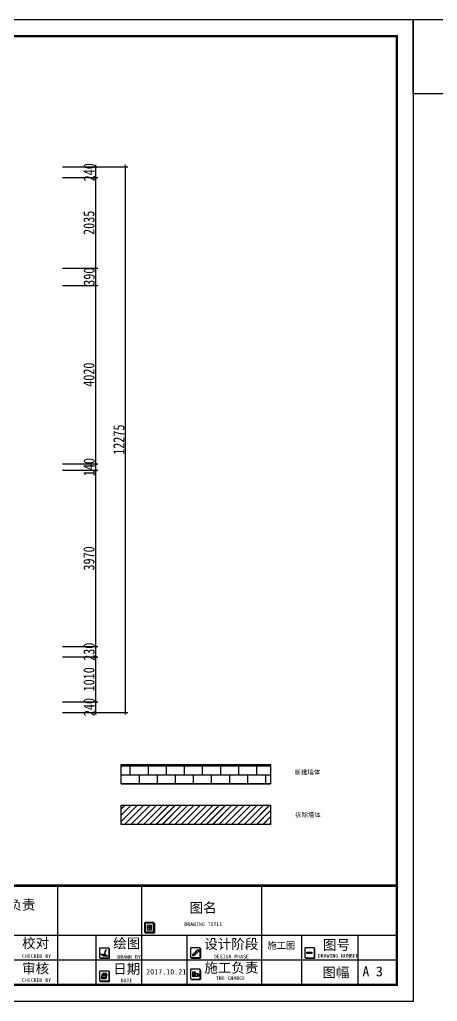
# Model space of a CAD drawing. Header units: millimetres. Extents: x 195858 to 476087, y -765534 to -702383.
# Drawn here: x 270234 to 279623, y -724474 to -702383 of the extents above; entities that cross this region are included whole.
import ezdxf

# ---------------------------------------------------------------- set-up
doc = ezdxf.new("R2010")
doc.units = ezdxf.units.MM
doc.header["$PDMODE"] = 3
for name, color, linetype in [('0-01图框模板说明', 2, 'Continuous'), ('0-02图框细线', 136, 'Continuous'), ('250', 250, 'Continuous'), ('家具1', 2, 'Continuous')]:
    doc.layers.add(name, color=color, linetype=linetype)
doc.styles.add('DIM', font='simhei.ttf', dxfattribs={"width": 0.8})
doc.styles.add('HT', font='simhei.ttf')
doc.styles.get("Standard").update_dxf_attribs({"font": 'simhei.ttf'})
doc.dimstyles.new('1-10', dxfattribs={"dimscale": 10, "dimtxt": 10, "dimasz": 1, "dimexe": 1, "dimexo": 3, "dimgap": 0.5, "dimtad": 1, "dimtoh": 1, "dimdec": 0, "dimzin": 0, "dimdsep": 46, "dimtxsty": 'Standard', "dimblk": 'ARCHTICK', "dimcen": 0.09, "dimdle": 1, "dimclrd": 3, "dimclre": 3, "dimclrt": 1, "dimadec": 0, "dimazin": 0, "dimtfac": 1, "dimtdec": 0, "dimtix": 1, "dimtmove": 2, "dimatfit": 0, "dimldrblk": 'ARCHTICK', "dimfxl": 5, "dimfxlon": 1, "dimtolj": 1, "dimtzin": 0, "dimarcsym": 1})
doc.dimstyles.new('1-50', dxfattribs={"dimscale": 50, "dimtxt": 5, "dimasz": 1, "dimexe": 1, "dimexo": 0.1, "dimgap": 0.5, "dimtad": 1, "dimdec": 0, "dimdsep": 46, "dimtxsty": 'DIM', "dimblk": 'ARCHTICK', "dimcen": 4, "dimdle": 1, "dimclrd": 3, "dimclre": 3, "dimclrt": 7, "dimadec": 0, "dimazin": 0, "dimtfac": 1, "dimtdec": 0, "dimtmove": 2, "dimatfit": 3, "dimldrblk": 'DOT', "dimfxl": 15, "dimfxlon": 1, "dimarcsym": 0})

# ---------------------------------------------------------------- blocks, each defined once
blk = doc.blocks.new('_ArchTick')
at = {"color": 0, "linetype": 'ByBlock', "const_width": 0.15}
blk.add_lwpolyline([(-0.5, -0.5), (0.5, 0.5)], dxfattribs=at)
blk = doc.blocks.new('*D295')
at = {"layer": '250', "color": 3, "lineweight": -2}
for p, q in [((271193, -717732), (271993, -717732)), ((271943, -718022), (271943, -717682)), ((271193, -717972), (271993, -717972))]:
    blk.add_line(p, q, dxfattribs=at)
at = {"layer": 'Defpoints', "color": 0}
for p in [(264695, -717732), (271943, -717732), (264935, -717972)]:
    blk.add_point(p, dxfattribs=at)
at = {"layer": '250', "color": 3, "lineweight": -2, "xscale": 50, "yscale": 50, "zscale": 50}
for p, rotation in [((271943, -717732), 90), ((271943, -717972), 270)]:
    blk.add_blockref('_ArchTick', p, dxfattribs=dict(at, rotation=rotation))
at = {"layer": '250', "color": 7, "insert": (271798, -717852), "char_height": 250, "attachment_point": 5, "rotation": 90, "style": 'DIM'}
blk.add_mtext('240', dxfattribs=at)
blk = doc.blocks.new('_Dot')
at = {"color": 0, "linetype": 'ByBlock', "lineweight": -2}
blk.add_line((-0.5, 0), (-1, 0), dxfattribs=at)
at = {"color": 0, "linetype": 'ByBlock', "const_width": 0.5}
blk.add_lwpolyline([(-0.25, 0, 1), (0.25, 0, 1)], format="xyb", close=True, dxfattribs=at)
blk = doc.blocks.new('*D296')
at = {"layer": '250', "color": 3, "lineweight": -2}
for p, q in [((271193, -716722), (271993, -716722)), ((271943, -717782), (271943, -716672)), ((271193, -717732), (271993, -717732))]:
    blk.add_line(p, q, dxfattribs=at)
at = {"layer": 'Defpoints', "color": 0}
for p in [(269745, -716722), (271943, -716722), (264695, -717732)]:
    blk.add_point(p, dxfattribs=at)
at = {"layer": '250', "color": 3, "lineweight": -2, "xscale": 50, "yscale": 50, "zscale": 50}
for p, rotation in [((271943, -716722), 90), ((271943, -717732), 270)]:
    blk.add_blockref('_ArchTick', p, dxfattribs=dict(at, rotation=rotation))
at = {"layer": '250', "color": 7, "insert": (271792, -717227), "char_height": 250, "attachment_point": 5, "rotation": 90, "style": 'DIM'}
blk.add_mtext('1010', dxfattribs=at)
blk = doc.blocks.new('*D297')
at = {"layer": '250', "color": 3, "lineweight": -2}
for p, q in [((271193, -716492), (271993, -716492)), ((271943, -716772), (271943, -716442)), ((271193, -716722), (271993, -716722))]:
    blk.add_line(p, q, dxfattribs=at)
at = {"layer": 'Defpoints', "color": 0}
for p in [(269505, -716492), (271943, -716492), (269745, -716722)]:
    blk.add_point(p, dxfattribs=at)
at = {"layer": '250', "color": 3, "lineweight": -2, "xscale": 50, "yscale": 50, "zscale": 50}
for p, rotation in [((271943, -716492), 90), ((271943, -716722), 270)]:
    blk.add_blockref('_ArchTick', p, dxfattribs=dict(at, rotation=rotation))
at = {"layer": '250', "color": 7, "insert": (271796, -716607), "char_height": 250, "attachment_point": 5, "rotation": 90, "style": 'DIM'}
blk.add_mtext('230', dxfattribs=at)
blk = doc.blocks.new('*D298')
at = {"layer": '250', "color": 3, "lineweight": -2}
for p, q in [((271193, -712522), (271993, -712522)), ((271943, -716542), (271943, -712472)), ((271193, -716492), (271993, -716492))]:
    blk.add_line(p, q, dxfattribs=at)
at = {"layer": 'Defpoints', "color": 0}
for p in [(269505, -712522), (271943, -712522), (269505, -716492)]:
    blk.add_point(p, dxfattribs=at)
at = {"layer": '250', "color": 3, "lineweight": -2, "xscale": 50, "yscale": 50, "zscale": 50}
for p, rotation in [((271943, -712522), 90), ((271943, -716492), 270)]:
    blk.add_blockref('_ArchTick', p, dxfattribs=dict(at, rotation=rotation))
at = {"layer": '250', "color": 7, "insert": (271792, -714507), "char_height": 250, "attachment_point": 5, "rotation": 90, "style": 'DIM'}
blk.add_mtext('3970', dxfattribs=at)
blk = doc.blocks.new('*D299')
at = {"layer": '250', "color": 3, "lineweight": -2}
for p, q in [((271193, -712382), (271993, -712382)), ((271943, -712572), (271943, -712332)), ((271193, -712522), (271993, -712522))]:
    blk.add_line(p, q, dxfattribs=at)
at = {"layer": 'Defpoints', "color": 0}
for p in [(269505, -712382), (271943, -712382), (269505, -712522)]:
    blk.add_point(p, dxfattribs=at)
at = {"layer": '250', "color": 3, "lineweight": -2, "xscale": 50, "yscale": 50, "zscale": 50}
for p, rotation in [((271943, -712382), 90), ((271943, -712522), 270)]:
    blk.add_blockref('_ArchTick', p, dxfattribs=dict(at, rotation=rotation))
at = {"layer": '250', "color": 7, "insert": (271796, -712452), "char_height": 250, "attachment_point": 5, "rotation": 90, "style": 'DIM'}
blk.add_mtext('140', dxfattribs=at)
blk = doc.blocks.new('*D300')
at = {"layer": '250', "color": 3, "lineweight": -2}
for p, q in [((271193, -708362), (271993, -708362)), ((271943, -712432), (271943, -708312)), ((271193, -712382), (271993, -712382))]:
    blk.add_line(p, q, dxfattribs=at)
at = {"layer": 'Defpoints', "color": 0}
for p in [(269505, -708362), (271943, -708362), (269505, -712382)]:
    blk.add_point(p, dxfattribs=at)
at = {"layer": '250', "color": 3, "lineweight": -2, "xscale": 50, "yscale": 50, "zscale": 50}
for p, rotation in [((271943, -708362), 90), ((271943, -712382), 270)]:
    blk.add_blockref('_ArchTick', p, dxfattribs=dict(at, rotation=rotation))
at = {"layer": '250', "color": 7, "insert": (271792, -710372), "char_height": 250, "attachment_point": 5, "rotation": 90, "style": 'DIM'}
blk.add_mtext('4020', dxfattribs=at)
blk = doc.blocks.new('*D301')
at = {"layer": '250', "color": 3, "lineweight": -2}
for p, q in [((271193, -707972), (271993, -707972)), ((271943, -708412), (271943, -707922)), ((271193, -708362), (271993, -708362))]:
    blk.add_line(p, q, dxfattribs=at)
at = {"layer": 'Defpoints', "color": 0}
for p in [(269745, -707972), (271943, -707972), (269505, -708362)]:
    blk.add_point(p, dxfattribs=at)
at = {"layer": '250', "color": 3, "lineweight": -2, "xscale": 50, "yscale": 50, "zscale": 50}
for p, rotation in [((271943, -707972), 90), ((271943, -708362), 270)]:
    blk.add_blockref('_ArchTick', p, dxfattribs=dict(at, rotation=rotation))
at = {"layer": '250', "color": 7, "insert": (271796, -708167), "char_height": 250, "attachment_point": 5, "rotation": 90, "style": 'DIM'}
blk.add_mtext('390', dxfattribs=at)
blk = doc.blocks.new('*D302')
at = {"layer": '250', "color": 3, "lineweight": -2}
for p, q in [((271193, -705937), (271993, -705937)), ((271943, -708022), (271943, -705887)), ((271193, -707972), (271993, -707972))]:
    blk.add_line(p, q, dxfattribs=at)
at = {"layer": 'Defpoints', "color": 0}
for p in [(260745, -705937), (271943, -705937), (269745, -707972)]:
    blk.add_point(p, dxfattribs=at)
at = {"layer": '250', "color": 3, "lineweight": -2, "xscale": 50, "yscale": 50, "zscale": 50}
for p, rotation in [((271943, -705937), 90), ((271943, -707972), 270)]:
    blk.add_blockref('_ArchTick', p, dxfattribs=dict(at, rotation=rotation))
at = {"layer": '250', "color": 7, "insert": (271792, -706955), "char_height": 250, "attachment_point": 5, "rotation": 90, "style": 'DIM'}
blk.add_mtext('2035', dxfattribs=at)
blk = doc.blocks.new('*D303')
at = {"layer": '250', "color": 3, "lineweight": -2}
for p, q in [((271193, -705697), (271993, -705697)), ((271943, -705987), (271943, -705647)), ((271193, -705937), (271993, -705937))]:
    blk.add_line(p, q, dxfattribs=at)
at = {"layer": 'Defpoints', "color": 0}
for p in [(260505, -705697), (271943, -705697), (263115, -705937)]:
    blk.add_point(p, dxfattribs=at)
at = {"layer": '250', "color": 3, "lineweight": -2, "xscale": 50, "yscale": 50, "zscale": 50}
for p, rotation in [((271943, -705697), 90), ((271943, -705937), 270)]:
    blk.add_blockref('_ArchTick', p, dxfattribs=dict(at, rotation=rotation))
at = {"layer": '250', "color": 7, "insert": (271796, -705817), "char_height": 250, "attachment_point": 5, "rotation": 90, "style": 'DIM'}
blk.add_mtext('240', dxfattribs=at)
blk = doc.blocks.new('*D304')
at = {"layer": '250', "color": 3, "lineweight": -2}
for p, q in [((271865, -705697), (272665, -705697)), ((272615, -718022), (272615, -705647)), ((271865, -717972), (272665, -717972))]:
    blk.add_line(p, q, dxfattribs=at)
at = {"layer": 'Defpoints', "color": 0}
for p in [(271100, -705697), (272615, -705697), (271100, -717972)]:
    blk.add_point(p, dxfattribs=at)
at = {"layer": '250', "color": 3, "lineweight": -2, "xscale": 50, "yscale": 50, "zscale": 50}
for p, rotation in [((272615, -705697), 90), ((272615, -717972), 270)]:
    blk.add_blockref('_ArchTick', p, dxfattribs=dict(at, rotation=rotation))
at = {"layer": '250', "color": 7, "insert": (272465, -711835), "char_height": 250, "attachment_point": 5, "rotation": 90, "style": 'DIM'}
blk.add_mtext('12275', dxfattribs=at)
blk = doc.blocks.new('A$C277C16EF')
at = {"layer": '0-01图框模板说明'}
for points in [[(-5292, 1424, -0.414214), (-5306, 1411), (-5479, 1411, -0.071272), (-5482, 1411, 0.348143), (-5470, 1401), (-5297, 1401, 0.414214), (-5283, 1414), (-5283, 1587, 0.333108), (-5293, 1600, -0.057743), (-5292, 1597)], [(-6214, 904, -0.414214), (-6227, 891), (-6400, 891, -0.071272), (-6404, 891, 0.348143), (-6391, 881), (-6218, 881, 0.414214), (-6205, 894), (-6205, 1067, 0.333108), (-6214, 1080, -0.057743), (-6214, 1077)], [(-4353, 909, -0.414214), (-4366, 895), (-4539, 895, -0.071272), (-4543, 896, 0.348143), (-4530, 885), (-4357, 885, 0.414214), (-4344, 899), (-4344, 1072, 0.333108), (-4353, 1085, -0.057743), (-4353, 1081)], [(-2020, 907, -0.414214), (-2033, 893), (-2206, 893, -0.071272), (-2210, 894, 0.348143), (-2197, 884), (-2024, 884, 0.414214), (-2011, 897), (-2011, 1070, 0.333108), (-2020, 1083, -0.057743), (-2020, 1080)], [(-2172, 1004), (-2072, 1004), (-2072, 979), (-2172, 979)], [(-6214, 431, -0.414214), (-6227, 418), (-6400, 418, -0.071272), (-6404, 418, 0.348143), (-6391, 408), (-6218, 408, 0.414214), (-6205, 421), (-6205, 594, 0.333108), (-6214, 607, -0.057743), (-6214, 604)], [(-4353, 471, -0.414214), (-4366, 457), (-4539, 457, -0.071272), (-4543, 458, 0.348143), (-4530, 448), (-4357, 448, 0.414214), (-4344, 461), (-4344, 634, 0.333108), (-4353, 647, -0.057743), (-4353, 644)]]:
    blk.add_hatch(color=8, dxfattribs=at).paths.add_polyline_path(points)
h = blk.add_hatch(color=8, dxfattribs=at)
h.paths.add_polyline_path([(-5392, 1527), (-5409, 1527), (-5409, 1511), (-5392, 1511)])
h.paths.add_polyline_path([(-5392, 1511), (-5375, 1511), (-5375, 1527), (-5392, 1527)])
h.paths.add_polyline_path([(-5392, 1511), (-5392, 1495), (-5375, 1495), (-5375, 1511)])
h.paths.add_polyline_path([(-5392, 1511), (-5409, 1511), (-5409, 1495), (-5392, 1495)])
at = {"layer": '0-01图框模板说明', "color": 8}
for p, q in [((-5437, 1511), (-5348, 1511)), ((-5392, 1555), (-5392, 1466)), ((-4390, 1020), (-4480, 940)), ((-4451, 1025), (-4451, 996)), ((-4451, 1025), (-4421, 1025)), ((-4421, 1051), (-4390, 1051)), ((-4421, 1051), (-4421, 1025)), ((-4390, 1051), (-4390, 1020)), ((-6322, 942), (-6322, 939)), ((-6321, 941), (-6322, 938)), ((-6321, 939), (-6322, 938)), ((-6322, 939), (-6322, 938)), ((-6320, 941), (-6321, 939)), ((-4511, 968), (-4511, 940)), ((-4511, 968), (-4481, 968)), ((-4511, 940), (-4480, 940)), ((-4481, 996), (-4451, 996)), ((-4481, 996), (-4481, 968)), ((-6374, 473), (-6362, 462)), ((-6294, 470), (-6371, 470)), ((-6291, 467), (-6368, 467)), ((-6288, 465), (-6365, 465)), ((-6285, 462), (-6362, 462)), ((-6272, 566), (-6294, 470)), ((-6269, 563), (-6291, 467)), ((-6266, 561), (-6288, 465)), ((-6263, 559), (-6285, 462)), ((-6275, 569), (-6263, 559)), ((-4510, 597), (-4510, 515)), ((-4395, 564), (-4477, 564)), ((-4395, 510), (-4477, 510)), ((-4456, 597), (-4456, 515))]:
    blk.add_line(p, q, dxfattribs=at)
at = {"layer": '0-01图框模板说明', "color": 2, "const_width": 49}
blk.add_lwpolyline([(-338, 19745), (-338, 338), (-28062, 338), (-28062, 19745)], close=True, dxfattribs=at)
blk.add_lwpolyline([(-338, 2367), (-28066, 2367)], dxfattribs=at)
at = {"layer": '0-01图框模板说明', "color": 8}
for points in [[(-5479, 1411), (-5306, 1411, 0.414214), (-5292, 1424), (-5292, 1597, 0.414214), (-5306, 1610), (-5479, 1610, 0.414214), (-5492, 1597), (-5492, 1424, 0.414214)], [(-6400, 891), (-6227, 891, 0.414214), (-6214, 904), (-6214, 1077, 0.414214), (-6227, 1090), (-6400, 1090, 0.414214), (-6413, 1077), (-6413, 904, 0.414214)], [(-6277, 1048), (-6285, 1051), (-6284, 1052, -0.451962), (-6280, 1054), (-6279, 1053, -0.418435), (-6277, 1049)], [(-4539, 895), (-4366, 895, 0.414214), (-4353, 909), (-4353, 1081, 0.414214), (-4366, 1095), (-4539, 1095, 0.414214), (-4552, 1081), (-4552, 909, 0.414214)], [(-2206, 893), (-2033, 893, 0.414214), (-2020, 907), (-2020, 1080, 0.414214), (-2033, 1093), (-2206, 1093, 0.414214), (-2219, 1080), (-2219, 907, 0.414214)], [(-6400, 418), (-6227, 418, 0.414214), (-6214, 431), (-6214, 604, 0.414214), (-6227, 617), (-6400, 617, 0.414214), (-6413, 604), (-6413, 431, 0.414214)], [(-4539, 457), (-4366, 457, 0.414214), (-4353, 471), (-4353, 644, 0.414214), (-4366, 657), (-4539, 657, 0.414214), (-4552, 644), (-4552, 471, 0.414214)]]:
    blk.add_lwpolyline(points, format="xyb", close=True, dxfattribs=at)
for points in [[(-5482, 1411, 0.348143), (-5470, 1401), (-5297, 1401, 0.414214), (-5283, 1414), (-5283, 1587, 0.333108), (-5293, 1600)], [(-6404, 891, 0.348143), (-6391, 881), (-6218, 881, 0.414214), (-6205, 894), (-6205, 1067, 0.333108), (-6214, 1080)], [(-4543, 896, 0.348143), (-4530, 885), (-4357, 885, 0.414214), (-4344, 899), (-4344, 1072, 0.333108), (-4353, 1085)], [(-2210, 894, 0.348143), (-2197, 884), (-2024, 884, 0.414214), (-2011, 897), (-2011, 1070, 0.333108), (-2020, 1083)], [(-6404, 418, 0.348143), (-6391, 408), (-6218, 408, 0.414214), (-6205, 421), (-6205, 594, 0.333108), (-6214, 607)], [(-4543, 458, 0.348143), (-4530, 448), (-4357, 448, 0.414214), (-4344, 461), (-4344, 634, 0.333108), (-4353, 647)]]:
    blk.add_lwpolyline(points, format="xyb", dxfattribs=at)
for points in [[(-5478, 1425), (-5306, 1425), (-5306, 1597), (-5478, 1597)], [(-5437, 1466), (-5348, 1466), (-5348, 1555), (-5437, 1555)], [(-5409, 1527), (-5375, 1527), (-5375, 1495), (-5409, 1495)], [(-6280, 1042), (-6287, 1044), (-6319, 958), (-6311, 955)], [(-6277, 1048), (-6285, 1051), (-6287, 1044), (-6280, 1042)], [(-6320, 941), (-6322, 942), (-6319, 958), (-6311, 955)], [(-2172, 1004), (-2072, 1004), (-2072, 979), (-2172, 979)], [(-6355, 495), (-6347, 495), (-6349, 489), (-6356, 489)], [(-6334, 545), (-6302, 545), (-6310, 520), (-6341, 520)], [(-6340, 495), (-6332, 495), (-6334, 489), (-6341, 489)], [(-6325, 495), (-6318, 495), (-6319, 489), (-6327, 489)], [(-6311, 495), (-6303, 495), (-6305, 489), (-6312, 489)]]:
    blk.add_lwpolyline(points, close=True, dxfattribs=at)
for points in [[(-6307, 966), (-6304, 966), (-6239, 923), (-6327, 923), (-6392, 966), (-6316, 966)], [(-6334, 569), (-6275, 569), (-6297, 473), (-6374, 473), (-6351, 569), (-6338, 569)]]:
    blk.add_lwpolyline(points, dxfattribs=at)
blk.add_circle((-6295, 558), 2.7, dxfattribs=at)
for centre, radius, start, end in [((-6337, 558), 2.7, 133.5405, 58.5094), ((-6319, 562), 20.4, 120.0838, 193.4607), ((-6337, 559), 2.06, 218.3923, 328.4538), ((-6319, 562), 16.9, 118.9884, 196.0214), ((-6336, 557), 2.7, 72.6047, 87.6936), ((-6326, 570), 9.85, 350.5454, 105.731), ((-6327, 569), 7.74, 355.4404, 89.6822), ((-6277, 562), 20.4, 127.1675, 193.4607), ((-6294, 557), 2.7, 72.6047, 215.7707), ((-6295, 559), 2.06, 218.3923, 328.4538), ((-6278, 562), 16.3, 120.88, 197.6449), ((-6286, 573), 6.91, 75.6414, 126.1244), ((-6286, 571), 5.41, 333.2308, 96.566), ((-6286, 571), 8.4, 340.7006, 72.9302)]:
    blk.add_arc(centre, radius, start, end, dxfattribs=at)
for centre, major_axis in [((-4483, 597), (-27.1, 0)), ((-4483, 515), (-27.1, 0)), ((-4477, 537), (0, 27.1)), ((-4395, 537), (0, 27.1))]:
    blk.add_ellipse(centre, major_axis=major_axis, ratio=0.454196, dxfattribs=at)
at = {"layer": '0-02图框细线'}
for p, q in [((-7264, 1352), (-7264, 2367)), ((-5546, 338), (-5546, 2367)), ((-3096, 1352), (-3096, 2367)), ((-21553, 1352), (-338, 1352)), ((-7264, 338), (-7264, 1352)), ((-6480, 338), (-6480, 1352)), ((-4619, 338), (-4619, 1352)), ((-3096, 338), (-3096, 1352)), ((-2280, 338), (-2280, 1352)), ((-1131, 1352), (-1131, 338)), ((-338, 845), (-10594, 845))]:
    blk.add_line(p, q, dxfattribs=at)
blk.add_lwpolyline([(0, 20083), (0, 0), (-28400, 0), (-28400, 20083)], close=True, dxfattribs=at)
for s, insert, char_height, attachment_point in [('{\\fSimSun|b0|i0|c134|p2;设计总负责}', (-9102, 1965), 202.86, 4), ('{\\fSimSun|b0|i0|c134|p2;图名}', (-4572, 1904), 202.86, 4), ('{\\fSimSun|b0|i0|c134|p2;DRAWING TITLE}', (-4678, 1579), 76.2, 4), ('{\\fSimSun|b0|i0|c134|p2;校对}', (-7994, 1181), 202.86, 4), ('{\\fSimSun|b0|i0|c134|p2;绘图}', (-6132, 1175), 202.86, 4), ('{\\fSimSun|b0|i0|c134|p2;设计阶段}', (-4271, 1162), 202.86, 4), ('{\\fSimHei|b0|i0|c134|p2;施工图}', (-2696, 1135), 135.24, 5), ('{\\fSimSun|b0|i0|c134|p2;图号}', (-1846, 1145), 202.86, 4), ('{\\fSimSun|b0|i0|c134|p2;CHECKED BY}', (-7997, 925), 76.2, 4), ('{\\fSimSun|b0|i0|c134|p2;审核}', (-7994, 663), 202.86, 4), ('{\\fSimSun|b0|i0|c134|p2;DRAWN BY}', (-6045, 909), 76.2, 4), ('{\\fSimSun|b0|i0|c134|p2;施工负责}', (-4271, 677), 202.86, 4), ('{\\fSimSun|b0|i0|c134|p2;DESIGN PHASE}', (-4074, 915), 76.2, 4), ('{\\fSimSun|b0|i0|c134|p2;DRAWING NUMBER}', (-1951, 931), 76.2, 4), ('{\\fSimSun|b0|i0|c134|p2;日期}', (-6132, 653), 202.86, 4), ('2017.10.21', (-5460, 605), 110, 4), ('{\\fSimSun|b0|i0|c134|p2;图幅}', (-1857, 581), 202.86, 4), ('{\\fSimSun|b0|i0|c134|p2;A 3}', (-1037, 611), 202.86, 4), ('{\\fSimSun|b0|i0|c134|p2;CHECKED BY}', (-7997, 433), 76.2, 4), ('{\\fSimSun|b0|i0|c134|p2;DATE}', (-5978, 426), 76.2, 4), ('{\\fSimSun|b0|i0|c134|p2;THE CHARGE}', (-4034, 476), 76.2, 4)]:
    blk.add_mtext(s, dxfattribs=dict(at, insert=insert, char_height=char_height, attachment_point=attachment_point))
blk = doc.blocks.new('*D346')
at = {"layer": '250', "color": 3, "lineweight": -2}
for p, q in [((256637, -712426), (256577, -712426)), ((256587, -712986), (256587, -712416)), ((256567, -712976), (256597, -712976))]:
    blk.add_line(p, q, dxfattribs=at)
at = {"layer": 'Defpoints', "color": 0}
for p in [(256587, -712426), (293072, -712426), (256537, -712976)]:
    blk.add_point(p, dxfattribs=at)
at = {"layer": '250', "color": 3, "lineweight": -2, "xscale": 10, "yscale": 10, "zscale": 10}
for p, rotation in [((256587, -712426), 90), ((256587, -712976), 270)]:
    blk.add_blockref('_ArchTick', p, dxfattribs=dict(at, rotation=rotation))
at = {"layer": '250', "color": 1, "insert": (256531, -712701), "char_height": 100, "attachment_point": 5, "rotation": 90}
blk.add_mtext('\\A1;550', dxfattribs=at)

msp = doc.modelspace()

# ---------------------------------------------------------------- hatches: boundary and pattern name
at = {"layer": '250'}
h = msp.add_hatch(dxfattribs=at)
h.set_pattern_fill('AR-B816', color=2, style=0, double=1)
h.set_pattern_definition([(0, (272517.32, -719577.82), (0, 203.2), []), (90, (272517.32, -719577.82), (-203.2, 203.2), [203.2, -203.2])])
h.paths.add_polyline_path([(272517.3, -719144.6), (275875.8, -719144.6), (275875.8, -719577.8), (272517.3, -719577.8)])
h = msp.add_hatch(dxfattribs=at)
h.set_pattern_fill('JIS_LC_20', color=2, scale=5, style=0, double=1)
h.set_pattern_definition([(45, (272517.32, -719577.82), (-70.7107, 70.7107), []), (45, (272519.32, -719577.82), (-70.7107, 70.7107), [])])
h.paths.add_polyline_path([(272517.3, -720060.6), (275875.8, -720060.6), (275875.8, -720493.9), (272517.3, -720493.9)])

# ---------------------------------------------------------------- linework, layer by layer
at = {"layer": '250', "color": 1}
msp.add_lwpolyline([(279081.4, -702382.9), (280675.6, -702382.9), (280675.6, -704052.4), (279081.4, -704052.4)], close=True, dxfattribs=at)
at = {"layer": '250', "color": 2}
for points in [[(272517.3, -719144.6), (275875.8, -719144.6), (275875.8, -719577.8), (272517.3, -719577.8)], [(272517.3, -720060.6), (275875.8, -720060.6), (275875.8, -720493.9), (272517.3, -720493.9)]]:
    msp.add_lwpolyline(points, close=True, dxfattribs=at)

# ---------------------------------------------------------------- block references
at = {"layer": '250', "color": 7, "xscale": 1.099999999998545, "yscale": 1.100000000005821, "zscale": 1.1}
msp.add_blockref('A$C277C16EF', (279081.4, -724474), dxfattribs=at)

# ---------------------------------------------------------------- texts
at = {"layer": '家具1', "style": 'HT'}
for s, p in [('新建墙体', (276415.6, -719370.1)), ('拆除墙体', (276426.4, -720330.9))]:
    msp.add_text(s, height=102.53, dxfattribs=at).set_placement(p)

# ---------------------------------------------------------------- dimensions: what is measured, and where the dimension line sits
at = {"layer": '250', "color": 0}
for base, p1, p2, picture, middle in [((271943.4, -705697.1), (263114.6, -705937.1), (260504.6, -705697.1), '*D303', (271796.1, -705817.1)), ((271943.4, -707972.1), (269504.6, -708362.1), (269744.6, -707972.1), '*D301', (271796.1, -708167.1)), ((271943.4, -712382.1), (269504.6, -712522.1), (269504.6, -712382.1), '*D299', (271796.1, -712452.1)), ((271943.4, -716492.1), (269744.6, -716722.1), (269504.6, -716492.1), '*D297', (271796.1, -716607.1)), ((271943.4, -717732.1), (264934.6, -717972.1), (264694.6, -717732.1), '*D295', (271797.8, -717852.1))]:
    dim = msp.add_linear_dim(base=base, p1=p1, p2=p2, angle=270, dimstyle='1-50', dxfattribs=at)
    dim.commit()
    dim.dimension.update_dxf_attribs({"geometry": picture, "text_midpoint": middle, "dimtype": 160})
for base, p1, p2, angle, picture, middle in [((272614.8, -705697.1), (271100.2, -717972.1), (271100.2, -705697.1), 90, '*D304', (272464.8, -711834.6)), ((271943.4, -705937.1), (269744.6, -707972.1), (260744.6, -705937.1), 270, '*D302', (271792, -706954.6)), ((271943.4, -708362.1), (269504.6, -712382.1), (269504.6, -708362.1), 270, '*D300', (271792, -710372.1)), ((271943.4, -712522.1), (269504.6, -716492.1), (269504.6, -712522.1), 270, '*D298', (271792, -714507.1)), ((271943.4, -716722.1), (264694.6, -717732.1), (269744.6, -716722.1), 270, '*D296', (271792, -717227.1))]:
    dim = msp.add_linear_dim(base=base, p1=p1, p2=p2, angle=angle, dimstyle='1-50', dxfattribs=at)
    dim.commit()
    dim.dimension.update_dxf_attribs({"geometry": picture, "text_midpoint": middle})
at = {"layer": '250', "color": 2}
dim = msp.add_linear_dim(base=(256587, -712426), p1=(256537, -712976), p2=(293072.4, -712426), angle=90, dimstyle='1-10', dxfattribs=at)
dim.commit()
dim.dimension.update_dxf_attribs({"geometry": '*D346', "text_midpoint": (256531.5, -712701)})

doc.saveas('drawing.dxf')
